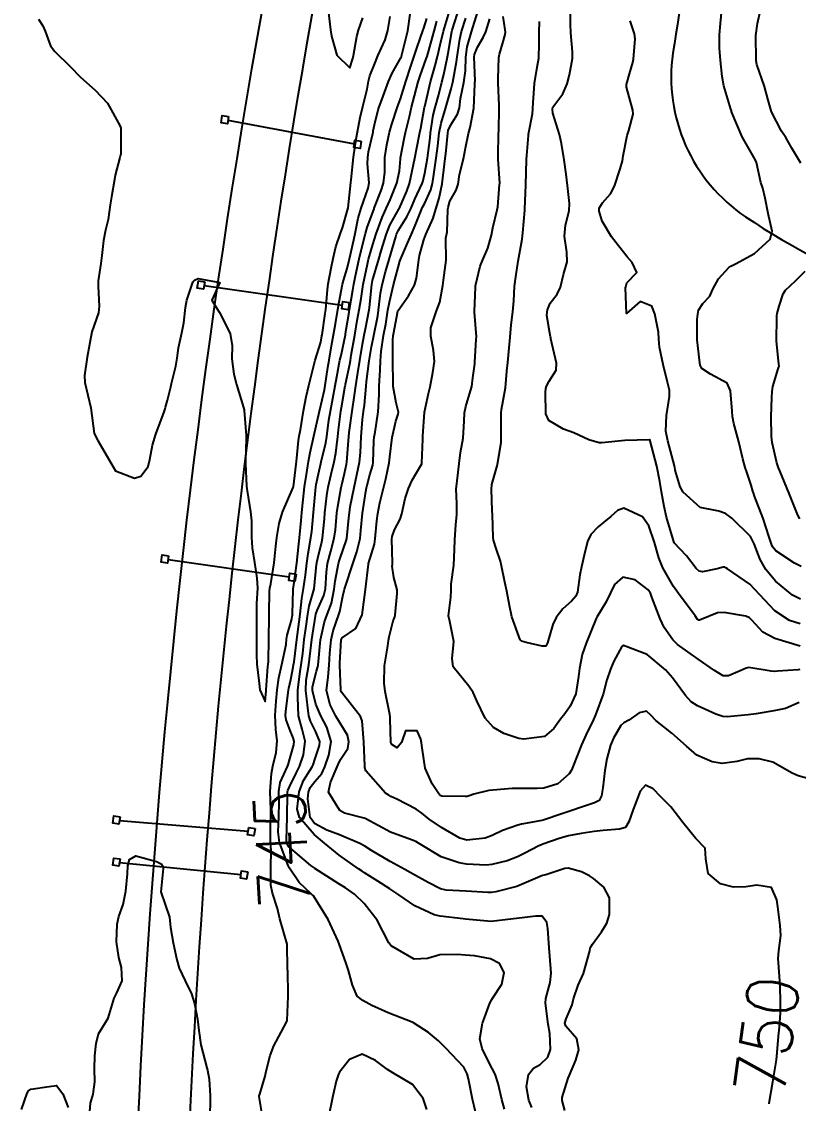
# Model space of a CAD drawing. Header units: metres. Extents: x 318500 to 325275, y 7408834 to 7428799.
# Drawn here: x 319945.3 to 320006.4, y 7411572.9 to 7411658 of the extents above; entities that cross this region are included whole.
import ezdxf
from ezdxf.enums import TextEntityAlignment as Align

# ---------------------------------------------------------------- set-up
doc = ezdxf.new("R2010")
doc.units = ezdxf.units.M
doc.header["$MEASUREMENT"] = 0
for name, color, linetype in [('Cotas', 45, 'Continuous'), ('Curvas de Nivel 1m', 11, 'Continuous'), ('Curvas de Nivel 5m', 15, 'Continuous'), ('Linha Férrea', 20, 'Continuous'), ('Pórticos', 45, 'Continuous'), ('Vias Secundárias', 230, 'Continuous')]:
    doc.layers.add(name, color=color, linetype=linetype)
doc.styles.add('Style-STANDARD', font='STANDARD.shx')

msp = doc.modelspace()

# ---------------------------------------------------------------- linework, layer by layer
at = {"layer": 'Curvas de Nivel 1m', "flags": 128}
for points, elevation in [([(319985.406, 7411572.571), (319985.174, 7411573.162), (319984.988, 7411574.193), (319985.13, 7411575.163), (319985.521, 7411575.674), (319986.042, 7411575.969), (319986.656, 7411576.539), (319986.864, 7411577.142), (319986.825, 7411578.39), (319986.694, 7411579.144), (319986.473, 7411580.778), (319986.502, 7411581.146), (319986.85, 7411582.422), (319986.925, 7411583.142), (319986.824, 7411584.472), (319986.764, 7411585.144), (319986.665, 7411586.663), (319986.576, 7411587.146), (319986.197, 7411587.636), (319985.713, 7411587.642), (319984.194, 7411587.445), (319983.951, 7411587.427), (319982.19, 7411587.21), (319980.193, 7411587.403), (319980.007, 7411587.418), (319978.196, 7411587.629), (319977.715, 7411587.749), (319976.207, 7411588.435), (319974.929, 7411589.303), (319974.225, 7411589.794), (319973.289, 7411590.383), (319972.237, 7411591.046), (319972.057, 7411591.162), (319971.759, 7411591.347), (319970.256, 7411592.431), (319969.082, 7411593.382), (319968.28, 7411594.06), (319967.13, 7411595.408), (319966.941, 7411596.045), (319967.09, 7411597.408), (319967.437, 7411598.3), (319968.115, 7411599.394), (319968.194, 7411599.55), (319968.36, 7411600.048), (319968.708, 7411601.054), (319968.726, 7411601.387), (319968.388, 7411602.197), (319967.983, 7411602.983), (319967.867, 7411603.398), (319967.79, 7411604.019), (319967.613, 7411605.402), (319967.651, 7411606.192), (319967.865, 7411607.399), (319968.045, 7411608.965), (319968.094, 7411609.396), (319968.14, 7411609.74), (319968.404, 7411611.392), (319968.425, 7411611.478), (319968.514, 7411611.689), (319969.05, 7411612.867), (319969.157, 7411613.384), (319969.239, 7411614.698), (319969.336, 7411615.382), (319969.587, 7411616.368), (319969.843, 7411617.377), (319969.947, 7411618.03), (319970.064, 7411619.376), (319970.131, 7411619.869), (319970.407, 7411621.372), (319970.448, 7411621.567), (319970.657, 7411622.476), (319970.824, 7411623.211), (319970.849, 7411623.367), (319970.989, 7411625.072), (319971.01, 7411625.365), (319971.038, 7411625.699), (319971.27, 7411627.362), (319971.46, 7411628.638), (319971.566, 7411629.358), (319971.725, 7411630.397), (319971.875, 7411631.354), (319972.09, 7411632.648), (319972.215, 7411633.349), (319972.306, 7411633.849), (319972.612, 7411635.343), (319972.637, 7411635.539), (319972.801, 7411637.341), (319972.863, 7411637.656), (319973.353, 7411639.333), (319973.549, 7411639.99), (319973.961, 7411641.324), (319974.235, 7411642.005), (319974.94, 7411643.28), (319974.953, 7411643.297), (319975.569, 7411644.696), (319975.779, 7411645.302), (319975.981, 7411646.299), (319976.188, 7411647.298), (319976.335, 7411647.962), (319976.598, 7411649.294), (319976.67, 7411649.649), (319976.962, 7411651.291), (319976.978, 7411651.364), (319977.054, 7411651.704), (319977.433, 7411653.285), (319977.794, 7411654.575), (319977.978, 7411655.277), (319978.193, 7411656.194), (319978.455, 7411657.27), (319979.012, 7411659.126)], 748), ([(319987.992, 7411572.344), (319987.77, 7411573.132), (319987.778, 7411573.358), (319988.015, 7411574.119), (319988.26, 7411574.893), (319988.347, 7411575.125), (319988.867, 7411576.298), (319989.089, 7411577.115), (319988.925, 7411577.974), (319988.078, 7411578.967), (319988.007, 7411579.131), (319987.999, 7411579.213), (319988.086, 7411579.542), (319988.575, 7411580.651), (319988.682, 7411581.121), (319989.04, 7411582.202), (319989.452, 7411583.11), (319989.952, 7411584.897), (319989.988, 7411585.103), (319990.033, 7411585.231), (319990.165, 7411585.44), (319990.876, 7411586.393), (319991.3, 7411587.083), (319991.509, 7411587.772), (319991.493, 7411589.081), (319991.05, 7411589.909), (319990.235, 7411590.593), (319989.927, 7411590.795), (319989.295, 7411591.114), (319988.244, 7411591.414), (319987.989, 7411591.387), (319987.274, 7411591.14), (319986.491, 7411590.894), (319986.237, 7411590.829), (319985.685, 7411590.609), (319984.228, 7411589.973), (319982.572, 7411589.553), (319982.223, 7411589.5), (319981.944, 7411589.491), (319980.224, 7411589.606), (319978.656, 7411589.686), (319978.225, 7411589.785), (319977.233, 7411590.278), (319976.236, 7411590.841), (319975.401, 7411591.298), (319974.249, 7411591.934), (319972.789, 7411592.805), (319972.267, 7411593.135), (319971.88, 7411593.346), (319970.28, 7411594.034), (319969.273, 7411594.392), (319968.293, 7411594.934), (319967.966, 7411595.395), (319967.778, 7411596.862), (319967.831, 7411597.397), (319967.97, 7411597.75), (319968.333, 7411598.228), (319968.87, 7411598.857), (319969.124, 7411599.382), (319969.443, 7411600.3), (319969.613, 7411601.378), (319969.274, 7411602.499), (319968.808, 7411603.386), (319968.414, 7411604.32), (319968.142, 7411605.394), (319968.147, 7411605.681), (319968.453, 7411606.913), (319968.56, 7411607.287), (319968.581, 7411607.389), (319968.74, 7411609.125), (319968.775, 7411609.387), (319969.096, 7411610.789), (319969.307, 7411611.382), (319969.637, 7411612.265), (319969.857, 7411613.377), (319969.936, 7411613.986), (319970.2, 7411615.374), (319970.276, 7411615.661), (319970.578, 7411616.568), (319970.794, 7411617.16), (319970.843, 7411617.366), (319971.004, 7411618.974), (319971.046, 7411619.364), (319971.121, 7411619.858), (319971.413, 7411621.358), (319971.635, 7411622.376), (319971.836, 7411623.353), (319971.919, 7411624.114), (319971.977, 7411625.351), (319972.086, 7411626.722), (319972.164, 7411627.348), (319972.228, 7411627.847), (319972.36, 7411629.346), (319972.399, 7411629.702), (319972.613, 7411631.343), (319972.791, 7411632.436), (319972.967, 7411633.337), (319973.278, 7411634.878), (319973.349, 7411635.332), (319973.507, 7411636.673), (319973.637, 7411637.328), (319973.896, 7411638.345), (319974.165, 7411639.321), (319974.696, 7411641.102), (319974.759, 7411641.312), (319974.803, 7411641.421), (319974.914, 7411641.609), (319975.571, 7411642.662), (319975.868, 7411643.301), (319976.193, 7411644.055), (319976.78, 7411645.292), (319976.831, 7411645.432), (319976.978, 7411646.096), (319977.187, 7411647.287), (319977.4, 7411648.898), (319977.439, 7411649.284), (319977.65, 7411650.672), (319977.799, 7411651.279), (319978.08, 7411652.295), (319978.322, 7411653.271), (319978.471, 7411653.877), (319978.771, 7411655.265), (319978.823, 7411655.546), (319979.109, 7411657.26), (319979.131, 7411657.348), (319979.74, 7411659.251)], 749), ([(319969.355, 7411659.181), (319969.565, 7411657.386), (319969.633, 7411656.874), (319970.06, 7411655.38), (319971.085, 7411654.388), (319971.331, 7411655.132), (319971.372, 7411655.366), (319971.626, 7411656.859), (319971.777, 7411657.36), (319972.105, 7411658.321)], 743), ([(320006.572, 7411615.138), (320006.061, 7411615.409), (320004.585, 7411616.387), (320004.352, 7411616.678), (320004.246, 7411616.915), (320004.07, 7411617.446), (320003.585, 7411618.926), (320002.899, 7411620.683), (320002.818, 7411620.937), (320002.784, 7411621.07), (320002.656, 7411621.551), (320002.306, 7411622.585), (320002.184, 7411622.947), (320001.997, 7411623.633), (320001.674, 7411624.955), (320001.29, 7411626.393), (320001.178, 7411626.963), (320001.156, 7411627.385), (320001.03, 7411628.966), (320000.759, 7411629.568), (319999.462, 7411630.291), (319998.776, 7411630.735), (319998.642, 7411630.992), (319998.597, 7411631.179), (319998.392, 7411632.996), (319998.406, 7411634.577), (319998.445, 7411634.996), (319998.515, 7411635.314), (319998.843, 7411635.845), (319999.401, 7411636.435), (319999.635, 7411636.982), (320000.066, 7411637.784), (320000.886, 7411638.679), (320001.06, 7411638.795), (320001.426, 7411638.962), (320002.898, 7411639.781), (320004.131, 7411640.922), (320004.297, 7411641.541), (320003.989, 7411642.924), (320003.738, 7411644.149), (320003.561, 7411644.931), (320003.419, 7411645.378), (320003.071, 7411646.939), (320002.993, 7411647.118), (320001.935, 7411648.956), (320001.139, 7411650.878), (320001.104, 7411650.969), (320001.091, 7411651.01), (320001.052, 7411651.14), (320000.488, 7411652.976), (320000.359, 7411653.699), (320000.23, 7411654.979), (320000.16, 7411655.934), (320000.156, 7411656.98), (320000.234, 7411657.884), (320000.334, 7411658.978)], 757), ([(319946.604, 7411658.219), (319946.949, 7411657.692), (319947.116, 7411657.278), (319947.545, 7411656.124), (319947.876, 7411655.678), (319949.082, 7411654.487), (319949.912, 7411653.647), (319951.055, 7411652.646), (319952.032, 7411651.62), (319953.022, 7411649.796), (319953.065, 7411649.654), (319953.065, 7411649.609), (319953.063, 7411649.565), (319953.067, 7411647.609), (319953.052, 7411647.546), (319952.986, 7411647.336), (319952.633, 7411645.945), (319952.563, 7411645.614), (319952.33, 7411644.232), (319952.237, 7411643.617), (319952.079, 7411642.462), (319951.873, 7411641.62), (319951.704, 7411640.816), (319951.583, 7411639.623), (319951.497, 7411639), (319951.302, 7411637.626), (319951.286, 7411637.193), (319951.375, 7411635.625), (319951.328, 7411635.119), (319950.8, 7411633.63), (319950.412, 7411631.636), (319950.216, 7411630.18), (319950.253, 7411629.637), (319950.72, 7411627.63), (319950.964, 7411625.627), (319951.255, 7411625.061), (319952.097, 7411623.616), (319952.656, 7411622.669), (319954.143, 7411622.092), (319954.65, 7411622.247), (319955.224, 7411623.009), (319955.349, 7411623.57), (319955.554, 7411624.7), (319955.822, 7411625.563), (319956.473, 7411627.309), (319956.548, 7411627.553), (319956.58, 7411627.694), (319956.73, 7411628.239), (319957.006, 7411629.287), (319957.067, 7411629.547), (319957.395, 7411630.92), (319957.497, 7411631.543), (319957.602, 7411632.356), (319957.86, 7411633.539), (319958.02, 7411634.33), (319958.158, 7411635.537), (319958.257, 7411636.118), (319958.739, 7411637.531), (319958.78, 7411637.612), (319958.862, 7411637.685), (319959.159, 7411637.822), (319960.86, 7411637.5), (319960.232, 7411636.116), (319960.591, 7411635.504), (319960.825, 7411635.145), (319961.664, 7411633.487), (319961.817, 7411632.511), (319961.81, 7411631.485), (319961.96, 7411630.285), (319962.166, 7411629.479), (319962.723, 7411627.657), (319962.77, 7411627.47), (319962.775, 7411627.414), (319962.937, 7411625.468), (319962.943, 7411625.221), (319962.865, 7411623.468), (319962.868, 7411623.267), (319962.967, 7411621.467), (319963.007, 7411621.096), (319963.268, 7411619.464), (319963.341, 7411618.731), (319963.359, 7411617.462), (319963.414, 7411616.625), (319963.585, 7411615.46), (319963.778, 7411614.228), (319963.809, 7411613.457), (319963.745, 7411612.234), (319963.735, 7411611.458), (319963.741, 7411610.208), (319963.749, 7411609.457), (319963.734, 7411608.19), (319963.777, 7411607.457), (319963.943, 7411605.949), (319964.004, 7411605.454), (319964.416, 7411604.52), (319964.503, 7411605.375), (319964.507, 7411605.449), (319964.636, 7411607.269), (319964.661, 7411607.447), (319964.699, 7411607.684), (319964.71, 7411609.447), (319964.743, 7411611.21), (319964.751, 7411611.446), (319964.762, 7411613.221), (319964.791, 7411613.446), (319964.873, 7411613.774), (319965.142, 7411615.441), (319965.273, 7411616.746), (319965.341, 7411617.439), (319965.514, 7411618.529), (319965.8, 7411619.432), (319966.639, 7411621.365), (319966.65, 7411621.42), (319966.873, 7411623.211), (319966.892, 7411623.417), (319967.043, 7411625.067), (319967.1, 7411625.414), (319967.205, 7411625.912), (319967.435, 7411627.409), (319967.639, 7411628.503), (319967.861, 7411629.403), (319968.03, 7411630.132), (319968.366, 7411631.396), (319968.794, 7411632.801), (319968.892, 7411633.296), (319968.906, 7411633.389), (319969.154, 7411635.058), (319969.193, 7411635.386), (319969.323, 7411636.915), (319969.383, 7411637.385), (319969.621, 7411638.634), (319969.771, 7411639.381), (319969.976, 7411640.297), (319970.35, 7411641.376), (319970.498, 7411641.793), (319970.94, 7411643.37), (319971.166, 7411645.367), (319971.188, 7411645.591), (319971.38, 7411647.364), (319971.58, 7411648.793), (319971.681, 7411649.36), (319971.908, 7411650.486), (319972.104, 7411651.354), (319972.44, 7411652.725), (319972.557, 7411653.348), (319972.656, 7411653.767), (319973.093, 7411654.873), (319973.236, 7411655.2), (319973.297, 7411655.337), (319973.853, 7411656.595), (319974.082, 7411657.326), (319974.25, 7411658.432)], 744), ([(319980.967, 7411572.243), (319980.742, 7411573.223), (319980.423, 7411574.827), (319980.318, 7411575.227), (319980.038, 7411575.758), (319978.642, 7411577.251), (319978.346, 7411577.539), (319978.065, 7411577.808), (319977.269, 7411578.469), (319976.08, 7411579.242), (319975.981, 7411579.291), (319974.091, 7411580.037), (319972.814, 7411580.614), (319972.105, 7411580.994), (319971.655, 7411581.347), (319971.281, 7411582.194), (319970.969, 7411583.358), (319970.765, 7411583.979), (319970.271, 7411585.368), (319970.165, 7411585.671), (319969.368, 7411587.378), (319968.218, 7411589.236), (319968.047, 7411589.393), (319967.095, 7411590.273), (319966.346, 7411591.418), (319966.243, 7411591.624), (319965.541, 7411593.431), (319965.452, 7411594.263), (319965.503, 7411595.432), (319965.516, 7411596.635), (319965.507, 7411597.432), (319965.612, 7411598.149), (319966.18, 7411599.423), (319966.233, 7411599.541), (319966.359, 7411600.002), (319966.667, 7411601.124), (319966.697, 7411601.415), (319966.635, 7411601.669), (319966.388, 7411602.247), (319966.067, 7411603.095), (319966.031, 7411603.426), (319966.06, 7411603.771), (319966.257, 7411605.423), (319966.284, 7411605.571), (319966.443, 7411606.261), (319966.634, 7411607.24), (319966.664, 7411607.417), (319966.694, 7411607.648), (319966.917, 7411609.413), (319967.106, 7411610.806), (319967.166, 7411611.41), (319967.303, 7411612.633), (319967.45, 7411613.406), (319967.602, 7411614.456), (319967.696, 7411615.403), (319967.8, 7411616.173), (319968.018, 7411617.399), (319968.088, 7411617.907), (319968.215, 7411619.396), (319968.37, 7411621.127), (319968.397, 7411621.394), (319968.431, 7411621.605), (319968.659, 7411622.685), (319968.793, 7411623.264), (319968.823, 7411623.388), (319969.183, 7411624.894), (319969.266, 7411625.384), (319969.443, 7411626.653), (319969.562, 7411627.382), (319969.752, 7411628.362), (319969.93, 7411629.378), (319970.052, 7411630.086), (319970.307, 7411631.375), (319970.39, 7411631.768), (319970.732, 7411633.371), (319970.747, 7411633.424), (319970.806, 7411633.798), (319971.025, 7411635.169), (319971.059, 7411635.367), (319971.311, 7411636.905), (319971.387, 7411637.362), (319971.518, 7411638.012), (319971.812, 7411639.356), (319972.02, 7411640.226), (319972.31, 7411641.349), (319972.447, 7411641.818), (319972.938, 7411643.176), (319972.986, 7411643.292), (319973.001, 7411643.339), (319973.544, 7411644.748), (319973.735, 7411645.329), (319973.832, 7411646.18), (319973.835, 7411647.327), (319973.986, 7411648.345), (319974.21, 7411649.322), (319974.38, 7411649.97), (319974.826, 7411651.313), (319975.056, 7411651.959), (319975.387, 7411652.987), (319975.48, 7411653.306), (319975.875, 7411654.515), (319976.134, 7411655.3), (319976.376, 7411656.032), (319976.83, 7411657.293), (319976.907, 7411657.517), (319977.14, 7411658.264)], 746), ([(320007.749, 7411598.274), (320006.348, 7411598.665), (320005.864, 7411598.895), (320004.362, 7411599.742), (320003.284, 7411600.009), (320002.366, 7411600.005), (320001.511, 7411599.804), (320000.36, 7411599.64), (319999.57, 7411599.77), (319998.37, 7411600.31), (319997.554, 7411601.002), (319996.395, 7411602.04), (319995.15, 7411603.039), (319994.791, 7411603.422), (319994.417, 7411603.755), (319993.85, 7411603.621), (319993.014, 7411603.064), (319992.627, 7411602.847), (319992.403, 7411602.628), (319991.825, 7411601.642), (319991.586, 7411601.082), (319991.301, 7411600.023), (319991.147, 7411599.088), (319990.989, 7411597.743), (319990.876, 7411597.092), (319990.686, 7411596.733), (319990.322, 7411596.544), (319989.467, 7411596.262), (319988.307, 7411595.87), (319987.746, 7411595.695), (319986.3, 7411595.186), (319986.178, 7411595.152), (319984.594, 7411594.877), (319984.294, 7411594.803), (319983.1, 7411594.386), (319982.282, 7411593.989), (319981.732, 7411593.761), (319980.276, 7411593.62), (319979.739, 7411593.777), (319978.29, 7411594.621), (319977.314, 7411595.275), (319976.752, 7411595.731), (319976.308, 7411596.064), (319974.77, 7411596.851), (319974.318, 7411597.06), (319974.153, 7411597.147), (319973.9, 7411597.316), (319972.346, 7411599.073), (319972.259, 7411599.341), (319972.251, 7411599.442), (319972.185, 7411601.343), (319972.059, 7411603.008), (319971.933, 7411603.347), (319970.428, 7411605.253), (319970.378, 7411605.371), (319970.371, 7411605.431), (319970.293, 7411607.372), (319970.294, 7411607.54), (319970.402, 7411609.371), (319970.416, 7411609.436), (319970.483, 7411609.549), (319971.564, 7411610.283), (319972.045, 7411611.347), (319972.114, 7411611.748), (319972.307, 7411613.343), (319972.545, 7411615.325), (319972.561, 7411615.388), (319973.016, 7411616.901), (319973.076, 7411617.333), (319973.194, 7411618.748), (319973.292, 7411619.33), (319973.45, 7411620.149), (319973.726, 7411621.324), (319973.918, 7411622.054), (319974.17, 7411623.317), (319974.222, 7411623.771), (319974.41, 7411625.314), (319974.713, 7411626.582), (319974.895, 7411627.131), (319974.898, 7411627.308), (319974.731, 7411628.024), (319974.499, 7411629.314), (319974.483, 7411629.585), (319974.471, 7411631.315), (319974.464, 7411632.982), (319974.501, 7411633.314), (319974.549, 7411633.568), (319974.827, 7411635.123), (319974.868, 7411635.271), (319974.887, 7411635.309), (319975.686, 7411636.463), (319976.16, 7411637.297), (319976.322, 7411637.842), (319976.51, 7411639.294), (319976.574, 7411639.612), (319976.906, 7411640.859), (319977.066, 7411641.288), (319977.634, 7411642.575), (319977.847, 7411643.276), (319978.099, 7411644.127), (319978.346, 7411645.269), (319978.533, 7411646.814), (319978.594, 7411647.266), (319978.638, 7411647.623), (319978.78, 7411649.264), (319978.822, 7411649.464), (319979.03, 7411649.919), (319979.554, 7411650.74), (319979.697, 7411651.25), (319979.788, 7411651.98), (319980.049, 7411653.245), (319980.173, 7411654.154), (319980.215, 7411655.243), (319980.318, 7411656.036), (319980.652, 7411657.237), (319981.146, 7411658.84)], 751), ([(320006.425, 7411604.438), (320005.341, 7411603.981), (320004.419, 7411603.786), (320003.05, 7411603.564), (320002.415, 7411603.473), (320000.76, 7411603.311), (320000.414, 7411603.342), (319999.86, 7411603.531), (319998.422, 7411604.177), (319997.92, 7411604.493), (319997.479, 7411605.004), (319996.451, 7411606.388), (319995.897, 7411607.028), (319994.477, 7411608.215), (319992.614, 7411608.943), (319992.487, 7411608.852), (319991.855, 7411607.693), (319991.579, 7411607.083), (319991.308, 7411606.226), (319991.007, 7411605.091), (319990.414, 7411603.469), (319990.242, 7411603.103), (319989.635, 7411601.868), (319989.292, 7411601.116), (319988.618, 7411599.39), (319988.512, 7411599.128), (319988.346, 7411598.835), (319987.433, 7411598.04), (319986.328, 7411597.714), (319985.804, 7411597.682), (319984.328, 7411597.683), (319983.842, 7411597.673), (319982.325, 7411597.55), (319982.026, 7411597.512), (319980.826, 7411597.225), (319980.459, 7411597.089), (319980.318, 7411597.051), (319980.147, 7411597.061), (319978.318, 7411597.085), (319978.195, 7411597.138), (319978.083, 7411597.264), (319977.546, 7411598.058), (319977.01, 7411599.28), (319976.777, 7411600.881), (319976.728, 7411601.285), (319976.667, 7411601.57), (319976.389, 7411602.216), (319975.468, 7411602.22), (319975.15, 7411601.302), (319974.807, 7411600.872), (319974.378, 7411601.152), (319974.304, 7411601.311), (319974.259, 7411603.172), (319974.251, 7411603.312), (319974.22, 7411603.495), (319973.852, 7411605.319), (319973.779, 7411605.981), (319973.817, 7411607.32), (319974.062, 7411608.903), (319974.137, 7411609.315), (319974.185, 7411609.614), (319974.503, 7411610.868), (319974.623, 7411611.194), (319974.652, 7411611.309), (319974.807, 7411613.036), (319974.795, 7411613.307), (319974.55, 7411614.292), (319974.423, 7411615.176), (319974.432, 7411615.312), (319974.445, 7411615.429), (319974.387, 7411617.313), (319974.408, 7411617.498), (319974.601, 7411618.039), (319975.038, 7411618.881), (319975.169, 7411619.305), (319975.425, 7411620.509), (319975.686, 7411621.3), (319975.996, 7411621.95), (319976.667, 7411623.105), (319976.738, 7411623.22), (319976.756, 7411623.289), (319976.827, 7411625.16), (319976.83, 7411625.288), (319976.829, 7411625.416), (319976.946, 7411627.287), (319977.265, 7411628.759), (319977.394, 7411629.28), (319977.621, 7411630.424), (319977.742, 7411631.276), (319977.676, 7411632.16), (319977.455, 7411633.28), (319977.46, 7411633.924), (319977.89, 7411635.274), (319978.162, 7411635.948), (319978.397, 7411637.267), (319978.446, 7411637.686), (319978.663, 7411639.263), (319978.632, 7411640.989), (319978.694, 7411641.263), (319978.728, 7411641.448), (319978.787, 7411643.262), (319978.807, 7411643.397), (319978.95, 7411643.899), (319979.445, 7411644.77), (319979.597, 7411645.251), (319979.72, 7411645.992), (319980.017, 7411647.245), (319980.183, 7411648.061), (319980.425, 7411649.239), (319980.56, 7411649.704), (319980.828, 7411651.233), (319980.906, 7411653.07), (319980.927, 7411653.232), (319980.939, 7411653.365), (319980.865, 7411655.234), (319980.887, 7411655.45), (319981.112, 7411656.021), (319981.571, 7411656.778), (319981.792, 7411657.223), (319982.104, 7411658.257)], 752), ([(320006.462, 7411607.035), (320006.337, 7411607.016), (320004.721, 7411606.907), (320004.484, 7411606.885), (320004.46, 7411606.886), (320004.229, 7411606.913), (320002.464, 7411607.19), (320002.248, 7411607.159), (320001.773, 7411606.95), (320000.869, 7411606.549), (320000.453, 7411606.535), (319999.769, 7411606.977), (319998.473, 7411607.87), (319996.856, 7411609.015), (319996.66, 7411609.186), (319996.494, 7411609.379), (319995.816, 7411610.343), (319995.479, 7411611.035), (319994.838, 7411612.743), (319994.718, 7411613.047), (319994.544, 7411613.323), (319993.526, 7411614.09), (319992.559, 7411614.314), (319991.897, 7411613.733), (319991.59, 7411613.084), (319991.245, 7411612.373), (319990.511, 7411611.151), (319990.493, 7411611.118), (319990.482, 7411611.1), (319990.461, 7411611.053), (319989.678, 7411609.112), (319989.367, 7411608.226), (319989.14, 7411607.12), (319989.076, 7411606.495), (319988.845, 7411605.124), (319988.42, 7411604.148), (319987.983, 7411603.566), (319987.653, 7411603.138), (319987.126, 7411602.409), (319986.386, 7411601.775), (319984.771, 7411601.561), (319984.384, 7411601.617), (319983.185, 7411601.995), (319982.393, 7411602.478), (319981.722, 7411603.217), (319981.068, 7411604.576), (319980.787, 7411605.226), (319980.438, 7411605.733), (319979.2, 7411607.249), (319979.126, 7411607.91), (319979.262, 7411609.248), (319978.935, 7411610.822), (319978.855, 7411611.255), (319979.036, 7411612.749), (319979.042, 7411613.252), (319979.059, 7411613.766), (319979.25, 7411615.25), (319979.328, 7411616.499), (319979.343, 7411617.249), (319979.427, 7411618.429), (319979.497, 7411619.247), (319979.492, 7411620.11), (319979.439, 7411621.248), (319979.569, 7411622.334), (319979.686, 7411623.245), (319979.799, 7411624.128), (319979.998, 7411625.241), (319980.074, 7411626.6), (319980.106, 7411627.239), (319980.214, 7411627.752), (319980.649, 7411629.232), (319980.667, 7411629.315), (319980.761, 7411629.986), (319980.904, 7411631.103), (319980.913, 7411631.229), (319981.03, 7411633.004), (319981.035, 7411633.228), (319980.897, 7411635.161), (319980.895, 7411635.229), (319980.967, 7411637.12), (319980.978, 7411637.229), (319981.335, 7411638.774), (319981.505, 7411639.224), (319981.929, 7411640.191), (319982.215, 7411641.217), (319982.342, 7411641.792), (319982.672, 7411643.213), (319982.712, 7411643.444), (319982.865, 7411645.211), (319982.868, 7411645.314), (319982.745, 7411647.212), (319982.74, 7411647.466), (319982.781, 7411649.212), (319982.789, 7411649.447), (319982.823, 7411651.212), (319982.822, 7411651.442), (319982.757, 7411653.213), (319982.738, 7411653.55), (319982.799, 7411655.213), (319982.856, 7411655.46), (319983.117, 7411656.367), (319983.309, 7411657.025), (319983.328, 7411657.207), (319983.31, 7411657.386), (319983.142, 7411658.431)], 753), ([(320006.564, 7411646.894), (320005.849, 7411648.06), (320005.362, 7411648.907), (320005.028, 7411649.421), (320004.238, 7411650.922), (320003.981, 7411651.848), (320003.684, 7411652.931), (320003.096, 7411654.656), (320003.046, 7411654.941), (320003.046, 7411654.996), (320003.024, 7411656.942), (320003.14, 7411657.891), (320003.369, 7411658.937)], 758), ([(319983.249, 7411572.448), (319983.03, 7411573.195), (319982.76, 7411574.457), (319982.514, 7411575.203), (319982.043, 7411576.102), (319981.479, 7411577.216), (319981.3, 7411577.985), (319981.521, 7411579.216), (319981.669, 7411579.632), (319982.104, 7411580.78), (319982.241, 7411581.075), (319982.334, 7411581.207), (319983.043, 7411582.279), (319983.23, 7411583.194), (319982.854, 7411583.907), (319982.151, 7411584.278), (319980.877, 7411584.498), (319980.153, 7411584.573), (319979.541, 7411584.627), (319978.153, 7411584.577), (319977.184, 7411584.308), (319976.15, 7411584.255), (319974.327, 7411585.308), (319974.163, 7411585.522), (319973.24, 7411587.324), (319972.209, 7411588.627), (319971.446, 7411589.352), (319970.735, 7411589.872), (319970.228, 7411590.188), (319968.338, 7411591.389), (319968.241, 7411591.454), (319968.016, 7411591.621), (319966.266, 7411593.127), (319966.112, 7411593.422), (319966.091, 7411593.605), (319966.142, 7411595.422), (319966.191, 7411597.294), (319966.189, 7411597.422), (319966.209, 7411597.534), (319966.326, 7411597.808), (319966.867, 7411598.888), (319967.113, 7411599.409), (319967.443, 7411600.324), (319967.573, 7411601.402), (319967.327, 7411602.344), (319967.048, 7411603.41), (319966.993, 7411604.84), (319967.005, 7411605.411), (319967.145, 7411606.714), (319967.265, 7411607.408), (319967.374, 7411608.312), (319967.504, 7411609.405), (319967.624, 7411610.273), (319967.771, 7411611.401), (319967.896, 7411612.023), (319968.272, 7411613.394), (319968.474, 7411615.306), (319968.482, 7411615.391), (319968.491, 7411615.461), (319968.566, 7411615.793), (319968.878, 7411617.095), (319968.933, 7411617.387), (319969.087, 7411618.911), (319969.127, 7411619.385), (319969.277, 7411620.74), (319969.387, 7411621.383), (319969.62, 7411622.416), (319969.851, 7411623.378), (319969.979, 7411624.078), (319970.128, 7411625.376), (319970.186, 7411625.894), (319970.385, 7411627.373), (319970.431, 7411627.666), (319970.727, 7411629.37), (319970.731, 7411629.389), (319970.752, 7411629.492), (319971.075, 7411631.066), (319971.126, 7411631.365), (319971.194, 7411631.774), (319971.473, 7411633.36), (319971.672, 7411634.503), (319971.83, 7411635.355), (319971.965, 7411636.231), (319972.131, 7411637.351), (319972.47, 7411638.94), (319972.564, 7411639.345), (319972.627, 7411639.6), (319972.897, 7411640.495), (319973.163, 7411641.336), (319973.631, 7411642.628), (319973.944, 7411643.325), (319974.262, 7411644.008), (319974.788, 7411645.313), (319974.98, 7411646.291), (319975.058, 7411647.241), (319975.066, 7411647.309), (319975.381, 7411648.94), (319975.462, 7411649.306), (319975.768, 7411650.573), (319975.945, 7411651.301), (319976.169, 7411652.189), (319976.458, 7411653.296), (319976.603, 7411653.769), (319977.097, 7411655.098), (319977.146, 7411655.242), (319977.16, 7411655.289), (319977.587, 7411656.819), (319977.711, 7411657.281), (319977.923, 7411658.063)], 747), ([(320006.49, 7411608.89), (320004.496, 7411609.473), (320003.568, 7411609.992), (320002.691, 7411610.937), (320002.513, 7411611.112), (320002.228, 7411611.23), (320000.519, 7411611.541), (319999.988, 7411611.506), (319998.711, 7411610.988), (319998.574, 7411610.925), (319998.509, 7411610.921), (319998.472, 7411610.953), (319998.435, 7411610.991), (319998.233, 7411611.275), (319996.935, 7411613.014), (319996.548, 7411613.574), (319995.712, 7411615.033), (319995.38, 7411615.84), (319995.034, 7411617.043), (319994.61, 7411618.352), (319994.104, 7411619.055), (319992.63, 7411619.733), (319992.143, 7411619.562), (319991.621, 7411619.085), (319991.063, 7411618.644), (319990.608, 7411618.272), (319990.04, 7411617.666), (319989.764, 7411617.112), (319989.501, 7411616.038), (319989.297, 7411615.119), (319989.185, 7411614.497), (319988.984, 7411613.123), (319988.858, 7411612.802), (319988.529, 7411612.419), (319987.839, 7411611.818), (319987.313, 7411611.142), (319987.059, 7411610.59), (319986.621, 7411609.149), (319986.59, 7411609.047), (319986.486, 7411608.883), (319986.202, 7411608.871), (319984.95, 7411609.173), (319984.572, 7411609.269), (319984.483, 7411609.39), (319983.829, 7411611.19), (319983.648, 7411612.068), (319983.436, 7411613.197), (319983.261, 7411613.909), (319983.007, 7411615.203), (319982.928, 7411615.567), (319982.581, 7411616.579), (319982.384, 7411617.212), (319982.353, 7411617.453), (319982.294, 7411619.213), (319982.283, 7411619.554), (319982.222, 7411621.214), (319982.262, 7411621.606), (319982.669, 7411623.082), (319982.703, 7411623.21), (319982.98, 7411624.921), (319982.992, 7411625.206), (319982.987, 7411626.946), (319982.986, 7411627.206), (319983.023, 7411627.496), (319983.324, 7411629.201), (319983.441, 7411630.529), (319983.506, 7411631.199), (319983.627, 7411632.368), (319983.682, 7411633.197), (319983.78, 7411634.156), (319983.905, 7411635.194), (319983.974, 7411636.062), (319984.046, 7411637.192), (319984.128, 7411637.934), (319984.32, 7411639.189), (319984.624, 7411640.902), (319984.673, 7411641.184), (319984.695, 7411641.401), (319984.835, 7411643.182), (319984.844, 7411643.279), (319984.917, 7411645.181), (319984.969, 7411647.16), (319984.969, 7411647.18), (319984.97, 7411647.201), (319984.995, 7411647.489), (319985.133, 7411649.063), (319985.148, 7411649.178), (319985.439, 7411650.78), (319985.482, 7411651.174), (319985.513, 7411651.632), (319985.61, 7411653.172), (319985.824, 7411654.434), (319985.947, 7411655.167), (319985.986, 7411656.298), (319985.986, 7411657.167), (319986.003, 7411658.031)], 754), ([(320006.535, 7411612.579), (320005.91, 7411612.896), (320004.556, 7411614), (320003.795, 7411614.922), (320003.358, 7411615.708), (320002.893, 7411616.935), (320002.599, 7411617.514), (320001.125, 7411618.962), (320000.625, 7411619.333), (320000.108, 7411619.495), (319998.632, 7411619.783), (319997.288, 7411621.01), (319997.061, 7411621.42), (319996.667, 7411622.732), (319996.635, 7411622.986), (319996.629, 7411623.021), (319996.614, 7411623.078), (319996.085, 7411625.029), (319995.943, 7411625.8), (319995.993, 7411627.031), (319996.234, 7411628.517), (319996.222, 7411629.028), (319996.031, 7411629.761), (319995.73, 7411631.036), (319995.43, 7411632.411), (319995.379, 7411633.041), (319995.361, 7411633.588), (319995.072, 7411635.046), (319994.839, 7411635.637), (319993.911, 7411635.992), (319992.83, 7411635.07), (319992.775, 7411637.071), (319992.781, 7411637.152), (319992.866, 7411637.469), (319993.65, 7411638.291), (319993.294, 7411639.066), (319992.895, 7411639.53), (319992.209, 7411640.386), (319991.67, 7411641.089), (319990.928, 7411642.315), (319990.693, 7411643.104), (319990.701, 7411643.347), (319990.95, 7411643.773), (319991.585, 7411644.466), (319991.887, 7411645.086), (319992.354, 7411646.45), (319992.524, 7411647.077), (319992.593, 7411647.479), (319992.908, 7411649.072), (319992.933, 7411649.159), (319993.026, 7411649.461), (319993.362, 7411650.75), (319993.345, 7411651.067), (319993.061, 7411652.121), (319992.855, 7411652.86), (319992.854, 7411653.073), (319992.893, 7411653.253), (319993.083, 7411653.93), (319993.343, 7411654.821), (319993.395, 7411655.067), (319993.513, 7411656.677), (319993.473, 7411657.067), (319993.14, 7411658.097)], 756), ([(320006.478, 7411618.891), (320006.322, 7411619.195), (320005.627, 7411620.9), (320004.904, 7411622.671), (320004.804, 7411622.909), (320004.676, 7411623.302), (320004.308, 7411624.916), (320004.248, 7411625.376), (320004.213, 7411626.918), (320004.283, 7411628.455), (320004.3, 7411628.917), (320004.346, 7411629.327), (320004.777, 7411630.695), (320004.834, 7411630.854), (320004.837, 7411630.909), (320004.786, 7411631.309), (320004.63, 7411632.913), (320004.653, 7411634.738), (320004.661, 7411634.913), (320004.685, 7411635.059), (320004.841, 7411635.629), (320005.152, 7411636.611), (320005.346, 7411636.905), (320006.147, 7411637.621), (320006.882, 7411638.388)], 758)]:
    msp.add_lwpolyline(points, dxfattribs=dict(at, elevation=elevation))
at = {"layer": 'Curvas de Nivel 5m', "flags": 128}
for points, elevation in [([(320006.507, 7411610.63), (320005.667, 7411610.898), (320004.521, 7411611.666), (320003.333, 7411612.928), (320002.552, 7411613.761), (320000.775, 7411614.967), (320000.652, 7411615.05), (320000.571, 7411615.097), (320000.45, 7411615.093), (319999.98, 7411614.976), (319998.813, 7411614.741), (319998.567, 7411614.785), (319998.331, 7411614.994), (319997.558, 7411615.984), (319996.59, 7411617.02), (319995.986, 7411619.03), (319995.801, 7411619.864), (319995.6, 7411621.036), (319995.468, 7411621.848), (319995.226, 7411623.042), (319994.716, 7411625.033), (319994.714, 7411625.05), (319994.7, 7411625.081), (319994.642, 7411625.109), (319992.7, 7411625.07), (319990.913, 7411624.88), (319990.697, 7411624.872), (319989.878, 7411625.112), (319988.708, 7411625.662), (319987.9, 7411625.95), (319986.722, 7411626.646), (319986.504, 7411627.153), (319986.468, 7411628.875), (319986.504, 7411629.154), (319986.558, 7411629.348), (319986.759, 7411629.734), (319987.306, 7411630.611), (319987.328, 7411631.145), (319986.885, 7411633.073), (319986.881, 7411633.149), (319986.878, 7411633.216), (319986.814, 7411633.511), (319986.59, 7411634.916), (319986.593, 7411635.154), (319986.626, 7411635.36), (319986.841, 7411635.867), (319987.402, 7411636.595), (319987.654, 7411637.142), (319987.895, 7411638.119), (319988.165, 7411639.137), (319988.158, 7411639.877), (319987.977, 7411641.139), (319988.047, 7411642.015), (319988.331, 7411643.136), (319988.358, 7411643.726), (319988.199, 7411645.138), (319988.103, 7411646.014), (319987.936, 7411647.141), (319987.718, 7411648.434), (319987.575, 7411649.144), (319987.045, 7411650.832), (319987.017, 7411651.15), (319987.052, 7411651.308), (319987.847, 7411652.357), (319988.168, 7411653.139), (319988.362, 7411653.856), (319988.601, 7411655.135), (319988.602, 7411655.641), (319988.463, 7411657.137), (319988.446, 7411657.828), (319988.437, 7411659.137)], 755), ([(319964.238, 7411571.702), (319963.997, 7411573.128), (319963.962, 7411573.45), (319963.964, 7411573.486), (319964.003, 7411573.627), (319964.428, 7411575.04), (319964.513, 7411575.443), (319964.815, 7411576.672), (319965.115, 7411577.434), (319966.078, 7411579.246), (319966.146, 7411579.419), (319966.224, 7411581.302), (319966.226, 7411581.418), (319966.194, 7411583.364), (319966.19, 7411583.419), (319966.185, 7411583.464), (319966.16, 7411585.42), (319965.579, 7411587.429), (319965.388, 7411588.246), (319965.002, 7411589.438), (319964.858, 7411590.073), (319964.878, 7411591.44), (319964.887, 7411592.814), (319964.833, 7411593.442), (319964.832, 7411594.902), (319964.864, 7411595.442), (319964.86, 7411595.996), (319964.822, 7411597.442), (319964.921, 7411598.862), (319965.04, 7411599.44), (319965.297, 7411600.505), (319965.373, 7411601.435), (319965.268, 7411602.316), (319965.215, 7411603.438), (319965.292, 7411604.561), (319965.372, 7411605.436), (319965.498, 7411606.381), (319965.725, 7411607.431), (319966.073, 7411609.023), (319966.114, 7411609.425), (319966.154, 7411609.756), (319966.503, 7411610.928), (319966.579, 7411611.349), (319966.585, 7411611.419), (319966.622, 7411613.336), (319966.631, 7411613.419), (319966.65, 7411613.527), (319966.912, 7411615.415), (319967.062, 7411616.933), (319967.113, 7411617.412), (319967.264, 7411618.757), (319967.319, 7411619.41), (319967.391, 7411620.172), (319967.523, 7411621.407), (319967.664, 7411622.396), (319967.826, 7411623.403), (319967.956, 7411624.126), (319968.245, 7411625.397), (319968.693, 7411627.363), (319968.696, 7411627.39), (319968.701, 7411627.41), (319968.721, 7411627.483), (319969.084, 7411629.047), (319969.145, 7411629.386), (319969.352, 7411630.803), (319969.449, 7411631.383), (319969.648, 7411632.524), (319969.805, 7411633.38), (319969.955, 7411634.236), (319970.136, 7411635.377), (319970.232, 7411635.984), (319970.519, 7411637.373), (319970.591, 7411637.645), (319970.872, 7411638.592), (319971.061, 7411639.367), (319971.396, 7411640.87), (319971.495, 7411641.361), (319971.73, 7411642.556), (319971.967, 7411643.355), (319972.537, 7411644.92), (319972.596, 7411645.346), (319972.474, 7411646.839), (319972.491, 7411647.347), (319972.562, 7411647.781), (319972.909, 7411649.342), (319972.929, 7411649.434), (319973.028, 7411649.896), (319973.304, 7411651.078), (319973.385, 7411651.335), (319973.595, 7411651.871), (319974.133, 7411653.324), (319974.422, 7411653.977), (319975.098, 7411655.177), (319975.137, 7411655.272), (319975.15, 7411655.31), (319975.553, 7411656.877), (319975.64, 7411657.305), (319975.818, 7411658.629)], 745), ([(320004.055, 7411572.864), (320004.062, 7411572.909), (320004.344, 7411574.59), (320004.403, 7411574.906), (320004.629, 7411576.327), (320004.686, 7411576.904), (320004.788, 7411578.194), (320004.869, 7411578.902), (320004.967, 7411580.035), (320004.964, 7411580.901), (320004.917, 7411582.113), (320004.863, 7411582.903), (320004.769, 7411584.295), (320004.823, 7411584.903), (320004.972, 7411586.112), (320004.924, 7411586.903), (320004.74, 7411588.377), (320004.653, 7411588.906), (320004.235, 7411589.893), (320003.087, 7411590.078), (320002.235, 7411589.94), (320001.264, 7411589.925), (320000.238, 7411590.169), (319999.277, 7411590.98), (319999.094, 7411592.149), (319999.032, 7411592.982), (319998.282, 7411593.771), (319997.269, 7411595.005), (319996.318, 7411596.227), (319995.542, 7411597.032), (319994.944, 7411597.649), (319994.339, 7411597.94), (319993.921, 7411597.467), (319993.752, 7411597.056), (319993.354, 7411596.02), (319993.019, 7411595.063), (319992.756, 7411594.603), (319992.291, 7411594.469), (319991.007, 7411594.371), (319990.288, 7411594.302), (319989.271, 7411594.13), (319988.282, 7411593.947), (319987.633, 7411593.783), (319986.272, 7411593.296), (319986.169, 7411593.254), (319985.95, 7411593.155), (319984.853, 7411592.58), (319984.257, 7411592.29), (319983.452, 7411591.992), (319982.247, 7411591.707), (319981.804, 7411591.658), (319980.247, 7411591.719), (319979.671, 7411591.816), (319978.256, 7411592.313), (319976.622, 7411593.285), (319976.273, 7411593.498), (319975.939, 7411593.629), (319974.284, 7411594.241), (319972.354, 7411595.284), (319972.3, 7411595.31), (319972.215, 7411595.341), (319970.673, 7411595.733), (319970.306, 7411595.948), (319969.393, 7411597.379), (319969.571, 7411598.138), (319970.086, 7411599.373), (319970.153, 7411599.572), (319970.359, 7411599.95), (319970.915, 7411600.818), (319971.006, 7411601.361), (319970.891, 7411601.868), (319970.393, 7411602.681), (319969.975, 7411603.374), (319969.535, 7411604.257), (319969.25, 7411605.382), (319969.371, 7411606.456), (319969.463, 7411607.38), (319969.511, 7411608.338), (319969.613, 7411609.379), (319969.771, 7411610.097), (319970.217, 7411611.373), (319970.285, 7411611.6), (319970.531, 7411612.802), (319970.648, 7411613.259), (319970.671, 7411613.368), (319970.707, 7411613.533), (319971.324, 7411615.359), (319971.637, 7411616.291), (319971.885, 7411617.351), (319971.96, 7411617.989), (319972.09, 7411619.348), (319972.337, 7411621.045), (319972.396, 7411621.344), (319972.439, 7411621.547), (319972.655, 7411622.36), (319972.883, 7411623.12), (319972.918, 7411623.336), (319972.982, 7411625.05), (319973.01, 7411625.335), (319973.078, 7411625.709), (319973.306, 7411627.331), (319973.381, 7411628.69), (319973.392, 7411629.33), (319973.475, 7411630.624), (319973.498, 7411631.329), (319973.537, 7411632.078), (319973.736, 7411633.326), (319973.909, 7411634.228), (319974.083, 7411635.321), (319974.196, 7411635.964), (319974.521, 7411637.315), (319974.881, 7411638.686), (319975.02, 7411639.176), (319975.076, 7411639.308), (319975.619, 7411640.586), (319975.925, 7411641.3), (319976.232, 7411641.985), (319976.748, 7411643.292), (319976.805, 7411643.428), (319976.946, 7411643.703), (319977.464, 7411644.781), (319977.592, 7411645.281), (319977.691, 7411645.993), (319977.886, 7411647.277), (319978.014, 7411648.265), (319978.113, 7411649.274), (319978.258, 7411650.046), (319978.631, 7411651.266), (319979.065, 7411652.743), (319979.185, 7411653.258), (319979.476, 7411654.873), (319979.52, 7411655.254), (319979.726, 7411656.646), (319979.875, 7411657.249), (319980.199, 7411658.302)], 750), ([(319950.574, 7411571.624), (319950.693, 7411572.923), (319950.905, 7411573.621), (319951.037, 7411574.597), (319951.001, 7411575.62), (319951.036, 7411576.629), (319951.123, 7411577.619), (319951.307, 7411578.379), (319952.08, 7411579.61), (319952.54, 7411581.167), (319952.75, 7411581.6), (319953.165, 7411582.554), (319953.13, 7411583.595), (319952.916, 7411584.367), (319952.728, 7411585.601), (319952.779, 7411587.003), (319952.92, 7411587.599), (319953.247, 7411588.552), (319953.469, 7411589.591), (319953.608, 7411590.963), (319953.627, 7411591.589), (319953.746, 7411592.089), (319954.252, 7411592.376), (319955.876, 7411591.925), (319956.243, 7411591.757), (319956.376, 7411591.549), (319956.404, 7411591.383), (319956.22, 7411589.55), (319956.903, 7411587.543), (319956.99, 7411586.729), (319957.177, 7411585.54), (319957.482, 7411584.202), (319957.661, 7411583.535), (319958.125, 7411582.547), (319958.642, 7411581.522), (319958.87, 7411580.747), (319959.096, 7411579.515), (319959.204, 7411578.646), (319959.357, 7411577.511), (319959.839, 7411575.697), (319959.898, 7411575.502), (319960.019, 7411574.8), (319960.093, 7411573.499), (319960.061, 7411571.579)], 745), ([(319977.134, 7411572.416), (319976.846, 7411573.277), (319976.016, 7411574.372), (319974.457, 7411575.306), (319974.034, 7411575.554), (319973.103, 7411576.265), (319972.052, 7411576.775), (319971.055, 7411576.344), (319970.263, 7411575.367), (319970.185, 7411575.21), (319970.019, 7411574.644), (319969.767, 7411573.608), (319969.729, 7411573.373), (319969.425, 7411571.936)], 745), ([(319945.272, 7411572.412), (319945.702, 7411573.693), (319945.808, 7411573.887), (319946.005, 7411574.011), (319947.449, 7411574.228), (319948.01, 7411574.318), (319948.519, 7411573.652), (319948.93, 7411572.587)], 745)]:
    msp.add_lwpolyline(points, dxfattribs=dict(at, elevation=elevation))
at = {"layer": 'Linha Férrea'}
for points in [[(320278.586, 7410637.586, 0.100983), (320172.348, 7410808.477, 0.013159), (320105.116, 7410877.284), (320077.103, 7410905.542, -0.026864), (320028.438, 7410961.98, -0.102439), (319965.896, 7411094.642, -0.053533), (319954.368, 7411181.564), (319952.78, 7411225.236, -0.009762), (319952.576, 7411330.857), (319952.634, 7411390.844), (319952.34, 7411429.828, -0.008197), (319952.807, 7411504.548, -0.011538), (319954.311, 7411568.679, -0.05682), (319977.945, 7411719.71, -0.025283), (319999.761, 7411780.131, -0.012111), (320067.92, 7411932.396)], [(320282.851, 7410638.027, 0.100687), (320180.06, 7410806.177, 0.011092), (320120.466, 7410867.672, -0.002948), (320074.601, 7410914.641, -0.012103), (320041.955, 7410951.321, -0.045686), (320001.626, 7411011.637, -0.107338), (319959.135, 7411167.149, -0.013326), (319956.166, 7411264.323), (319956.87, 7411367.641), (319956.367, 7411462.441, -0.006604), (319958.562, 7411572.592, -0.050397), (319978.275, 7411705.857, -0.036163), (320008.849, 7411791.346), (320030.524, 7411841.112, -0.005892)]]:
    msp.add_lwpolyline(points, format="xyb", dxfattribs=at)
at = {"layer": 'Pórticos'}
for points in [[(319961.54, 7411650.556), (319961.45, 7411649.986), (319960.957, 7411650.063), (319961.047, 7411650.634)], [(319971.979, 7411648.613), (319971.89, 7411648.042), (319971.397, 7411648.12), (319971.486, 7411648.69)], [(319959.669, 7411637.552), (319959.58, 7411636.981), (319959.086, 7411637.059), (319959.176, 7411637.629)], [(319971.031, 7411635.919), (319970.941, 7411635.349), (319970.448, 7411635.427), (319970.538, 7411635.997)], [(319956.828, 7411615.994), (319956.739, 7411615.424), (319956.245, 7411615.501), (319956.335, 7411616.072)], [(319966.858, 7411614.541), (319966.768, 7411613.971), (319966.275, 7411614.049), (319966.365, 7411614.619)], [(319953.017, 7411595.455), (319952.928, 7411594.884), (319952.434, 7411594.962), (319952.524, 7411595.532)], [(319963.628, 7411594.527), (319963.538, 7411593.956), (319963.045, 7411594.034), (319963.135, 7411594.604)], [(319953.017, 7411592.132), (319952.928, 7411591.561), (319952.434, 7411591.639), (319952.524, 7411592.209)], [(319963.059, 7411591.114), (319962.969, 7411590.543), (319962.476, 7411590.621), (319962.566, 7411591.191)]]:
    msp.add_lwpolyline(points, close=True, dxfattribs=at)
for points in [[(319961.495, 7411650.271), (319971.441, 7411648.405)], [(319959.624, 7411637.267), (319970.493, 7411635.712)], [(319956.783, 7411615.709), (319966.32, 7411614.334)], [(319952.972, 7411595.17), (319963.09, 7411594.319)], [(319952.972, 7411591.847), (319962.521, 7411590.906)]]:
    msp.add_lwpolyline(points, dxfattribs=at)
at = {"layer": 'Vias Secundárias'}
msp.add_lwpolyline([(320271.411, 7411916.688), (320239.697, 7411912.636), (320195.405, 7411911.257), (320178.619, 7411911.239), (320162.767, 7411908.62), (320132.203, 7411898.14), (320097.261, 7411881.706, 0.177713), (320089.614, 7411873.967, -0.002099), (320068.235, 7411827.578, -0.021878), (320043.341, 7411779.74, 0.044706), (320017.335, 7411723.66), (320009.226, 7411707.276), (319998.89, 7411667.44, 0.027471), (319996.495, 7411655.556, 0.288289), (320002.209, 7411642.67, 0.058317), (320014.004, 7411636.596), (320073.738, 7411605.097), (320120.595, 7411581.126), (320160.537, 7411559.164)], format="xyb", dxfattribs=at)

# ---------------------------------------------------------------- texts
at = {"layer": 'Cotas', "style": 'Style-STANDARD'}
for s, rotation, p in [('745', 93.06968, (319965.742, 7411592.901, 745)), ('750', 82.18211, (320003.891, 7411578.234, 750))]:
    msp.add_text(s, height=4, rotation=rotation, dxfattribs=at).set_placement(p, align=Align.MIDDLE_CENTER)

doc.saveas('drawing.dxf')
